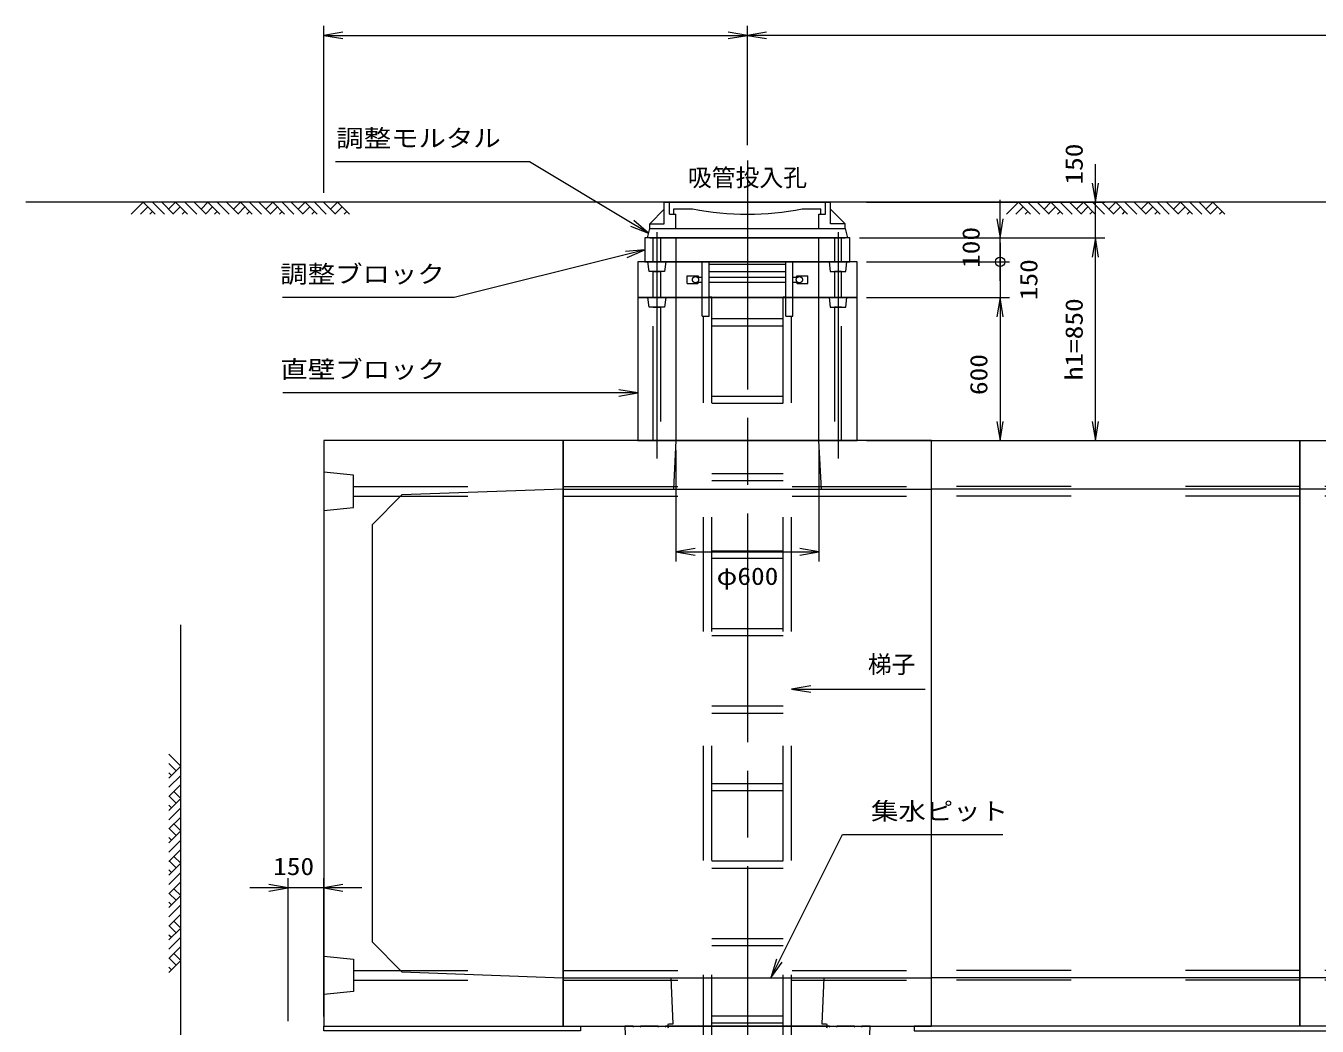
# Model space of a CAD drawing. Units: millimetres at full size. Extents: x 0 to 33600, y -83280 to -59520.
# Drawn here: x 15500 to 20918, y -67726 to -63530 of the extents above; entities that cross this region are included whole.
import ezdxf
from ezdxf.enums import TextEntityAlignment as Align

# ---------------------------------------------------------------- set-up
doc = ezdxf.new("R2010")
doc.units = ezdxf.units.MM
doc.header["$LTSCALE"] = 80.0044
doc.linetypes.add('CHAIN', pattern=[18.5, 12, -1.5, 3.5, -1.5])
doc.linetypes.add('DASHED_SPACED', pattern=[12, 6, -6])
for name, color, linetype, lineweight in [('0_2', 4, 'Continuous', 13), ('FRP', 4, 'DASHED_SPACED', 13), ('寸法', 6, 'Continuous', 13), ('文字', 2, 'Continuous', 13), ('ﾊｯﾁﾝｸﾞ', 4, 'Continuous', 9)]:
    doc.layers.add(name, color=color, linetype=linetype, lineweight=lineweight)
doc.styles.add('ＭＳ ゴシック', font='')
doc.styles.get('ＭＳ ゴシック').set_extended_font_data('MS Gothic')

# ---------------------------------------------------------------- blocks, each defined once
blk = doc.blocks.new('open_arrow')
at = {"color": 0, "linetype": 'Continuous', "lineweight": -2}
blk.add_lwpolyline([(7.5, 1.25), (0, 0), (7.5, -1.25)], dxfattribs=at)
blk = doc.blocks.new('dimension_origin')
at = {"color": 0, "linetype": 'Continuous', "lineweight": -2}
blk.add_circle((0, 0), 1.25, dxfattribs=at)

msp = doc.modelspace()

# ---------------------------------------------------------------- linework, layer by layer
at = {"layer": '0_2', "color": 2, "linetype": 'CHAIN'}
for p, q in [((18527.5, -64095), (18527.5, -68694.49)), ((18147.5, -64395), (18147.5, -65345)), ((18907.5, -64395), (18907.5, -65345))]:
    msp.add_line(p, q, dxfattribs=at)
at = {"layer": '0_2'}
for p, q in [((30180, -64270), (15500, -64270)), ((18117.5, -64360), (18178.5, -64299)), ((18178.5, -64270), (18876.5, -64270)), ((18178.5, -64360), (18178.5, -64270)), ((18200.5, -64320), (18200.5, -64270)), ((18219, -64298), (18297.5, -64298)), ((18219, -64320), (18219, -64298)), ((18757.5, -64298), (18836, -64298)), ((18836, -64320), (18836, -64298)), ((18854.5, -64320), (18854.5, -64270)), ((18876.5, -64360), (18876.5, -64270)), ((18876.5, -64299), (18937.5, -64360)), ((18117.5, -64380), (18117.5, -64360)), ((18117.5, -64360), (18178.5, -64360)), ((18200.5, -64320), (18227.5, -64320)), ((18227.5, -64380), (18227.5, -64320)), ((18827.5, -64320), (18854.5, -64320)), ((18827.5, -64380), (18827.5, -64320)), ((18937.5, -64360), (18876.5, -64360)), ((18937.5, -64380), (18937.5, -64360)), ((18117.5, -64380), (18937.5, -64380)), ((18117.5, -64420), (18937.5, -64420))]:
    msp.add_line(p, q, dxfattribs=at)
at = {"layer": '0_2', "linetype": 'DASHED_SPACED'}
for p, q in [((16875, -65463), (17755, -65463)), ((17755, -65463), (19300, -65463)), ((20845, -65463), (19300, -65463)), ((22390, -65463), (20845, -65463)), ((16875, -65503), (17755, -65503)), ((17755, -65503), (19300, -65503)), ((20845, -65503), (19300, -65503)), ((22390, -65503), (20845, -65503)), ((16875, -67493), (17755, -67493)), ((17755, -67493), (19300, -67493)), ((20845, -67493), (19300, -67493)), ((22390, -67493), (20845, -67493)), ((16875, -67533), (17755, -67533)), ((17755, -67533), (19300, -67533)), ((20845, -67533), (19300, -67533)), ((22390, -67533), (20845, -67533))]:
    msp.add_line(p, q, dxfattribs=at)
at = {"layer": '0_2', "color": 3}
for p, q in [((17755, -65473), (19300, -65473)), ((20845, -65473), (19300, -65473)), ((22390, -65473), (20845, -65473)), ((17755, -67523), (19300, -67523)), ((20845, -67523), (19300, -67523)), ((22390, -67523), (20845, -67523))]:
    msp.add_line(p, q, dxfattribs=at)
at = {"layer": '0_2'}
msp.add_lwpolyline([(18117.5, -64380), (18937.5, -64380), (18947.5, -64420), (18107.5, -64420)], close=True, dxfattribs=at)
at = {"layer": '0_2', "color": 3}
for points in [[(18097.5, -64520), (18957.5, -64520), (18957.5, -64420), (18097.5, -64420)], [(18227.5, -64670), (18827.5, -64670), (18827.5, -64420), (18227.5, -64420)], [(18227.5, -64520), (18827.5, -64520), (18827.5, -64420), (18227.5, -64420)], [(18067.5, -64670), (18987.5, -64670), (18987.5, -64520), (18067.5, -64520)], [(18067.5, -65270), (18987.5, -65270), (18987.5, -64670), (18067.5, -64670)], [(18227.5, -65270), (18827.5, -65270), (18827.5, -64670), (18227.5, -64670)], [(17755, -65270), (16750, -65270), (16750, -67726), (17755, -67726)], [(17755, -67726), (19300, -67726), (19300, -65270), (17755, -65270)], [(18217.5, -65473), (18837.5, -65473), (18827.5, -65270), (18227.5, -65270)], [(20845, -67726), (19300, -67726), (19300, -65270), (20845, -65270)], [(22390, -67726), (20845, -67726), (20845, -65270), (22390, -65270)], [(18839.74, -67717), (18859.02, -67717), (18862.02, -67726), (18192.98, -67726), (18195.98, -67717), (18215.26, -67717), (18207.5, -67523), (18847.5, -67523)]]:
    msp.add_lwpolyline(points, close=True, dxfattribs=at)
at = {"layer": '0_2', "linetype": 'DASHED_SPACED'}
for points in [[(18162.5, -64520), (18132.5, -64520), (18132.5, -64420), (18162.5, -64420)], [(18892.5, -64520), (18922.5, -64520), (18922.5, -64420), (18892.5, -64420)], [(18180, -64560), (18115, -64560), (18110, -64520), (18185, -64520)], [(18875, -64560), (18940, -64560), (18945, -64520), (18870, -64520)], [(18162.5, -64670), (18132.5, -64670), (18132.5, -64560), (18162.5, -64560)], [(18892.5, -64670), (18922.5, -64670), (18922.5, -64560), (18892.5, -64560)], [(18180, -64710), (18115, -64710), (18110, -64670), (18185, -64670)], [(18875, -64710), (18940, -64710), (18945, -64670), (18870, -64670)], [(18162.5, -65270), (18132.5, -65270), (18132.5, -64710), (18162.5, -64710)], [(18892.5, -65270), (18922.5, -65270), (18922.5, -64710), (18892.5, -64710)], [(16750, -65563), (16875, -65550.5), (16875, -65415.5), (16750, -65403)], [(16750, -67433), (16875, -67445.5), (16875, -67580.5), (16750, -67593)]]:
    msp.add_lwpolyline(points, close=True, dxfattribs=at)
at = {"layer": '0_2', "color": 3}
for points in [[(18227.5, -64420), (18827.5, -64420), (18227.5, -64420)], [(17755, -65473), (17078, -65498), (16953, -65623), (16953, -67373), (17078, -67498), (17755, -67523)], [(18050.62, -67730.5), (18048.12, -67726), (18012.46, -67726), (18032.46, -68229)], [(18155.62, -67730.5), (18153.12, -67726), (18078.12, -67726), (18075.62, -67730.5)], [(18195.98, -67735), (18192.98, -67726), (18183.12, -67726), (18180.62, -67730.5)], [(18874.38, -67730.5), (18871.88, -67726), (18862.02, -67726), (18859.02, -67735)], [(18979.38, -67730.5), (18976.88, -67726), (18901.88, -67726), (18899.38, -67730.5)], [(19022.54, -68229), (19042.54, -67726), (19006.88, -67726), (19004.38, -67730.5)]]:
    msp.add_lwpolyline(points, dxfattribs=at)
at = {"layer": '0_2'}
msp.add_lwpolyline([(16600, -68046), (16150, -68046), (16150, -66043)], dxfattribs=at)
at = {"layer": '0_2', "color": 7}
msp.add_lwpolyline([(16750, -67726), (17827.5, -67726), (17827.5, -67746), (16750, -67746)], close=True, dxfattribs=at)
at = {"layer": '0_2'}
msp.add_arc((18527.5, -63106.73), 1213.27, 259.07231, 280.92769, dxfattribs=at)
at = {"layer": 'FRP'}
for p, q in [((18336.86, -64747.45), (18336.86, -64520)), ((18336.86, -64520), (18366.86, -64520)), ((18366.86, -64747.45), (18366.86, -64520)), ((18688.14, -64747.45), (18688.14, -64520)), ((18688.14, -64520), (18718.14, -64520)), ((18718.14, -64747.45), (18718.14, -64520)), ((18366.86, -64530), (18688.14, -64530)), ((18366.86, -64560), (18688.14, -64560)), ((18274.5, -64578.5), (18319.3, -64578.5)), ((18274.5, -64611.5), (18274.5, -64578.5)), ((18274.5, -64611.5), (18318.79, -64611.5)), ((18318.79, -64611.5), (18323.5, -64606)), ((18319.3, -64578.5), (18323.5, -64584)), ((18323.5, -64584), (18336.86, -64584)), ((18323.5, -64606), (18336.86, -64606)), ((18366.86, -64584), (18688.14, -64584)), ((18366.86, -64606), (18688.14, -64606)), ((18718.14, -64584), (18731.5, -64584)), ((18718.14, -64606), (18731.5, -64606)), ((18731.5, -64584), (18735.7, -64578.5)), ((18731.5, -64606), (18736.2, -64611.5)), ((18735.7, -64578.5), (18780.5, -64578.5)), ((18736.2, -64611.5), (18780.5, -64611.5)), ((18780.5, -64611.5), (18780.5, -64578.5)), ((18780.5, -64611.5), (18780.5, -64578.5)), ((18366.86, -64667.45), (18377.5, -64667.45)), ((18377.5, -67991), (18377.5, -64667.45)), ((18677.5, -67991), (18677.5, -64667.45)), ((18677.5, -64667.45), (18688.14, -64667.45)), ((18336.86, -64747.45), (18366.86, -64747.45)), ((18342.5, -67991), (18342.5, -64747.45)), ((18377.5, -64758), (18677.5, -64758)), ((18377.5, -64788), (18677.5, -64788)), ((18688.14, -64747.45), (18718.14, -64747.45)), ((18712.5, -67991), (18712.5, -64747.45)), ((18377.5, -65083), (18677.5, -65083)), ((18377.5, -65113), (18677.5, -65113)), ((18377.5, -65408), (18677.5, -65408)), ((18377.5, -65438), (18677.5, -65438)), ((18377.5, -65733), (18677.5, -65733)), ((18377.5, -65763), (18677.5, -65763)), ((18377.5, -66058), (18677.5, -66058)), ((18377.5, -66088), (18677.5, -66088)), ((18377.5, -66383), (18677.5, -66383)), ((18377.5, -66413), (18677.5, -66413)), ((18377.5, -66708), (18677.5, -66708)), ((18377.5, -66738), (18677.5, -66738)), ((18377.5, -67033), (18677.5, -67033)), ((18377.5, -67063), (18677.5, -67063)), ((18377.5, -67358), (18677.5, -67358)), ((18377.5, -67388), (18677.5, -67388)), ((18377.5, -67683), (18677.5, -67683)), ((18377.5, -67713), (18677.5, -67713))]:
    msp.add_line(p, q, dxfattribs=at)
for centre in [(18309.68, -64595), (18745.32, -64595)]:
    msp.add_circle(centre, 13, dxfattribs=at)
at = {"layer": '寸法'}
for p, q in [((16750, -64230), (16750, -63530)), ((18527.5, -64030), (18527.5, -63530)), ((18527.5, -63990), (18527.5, -63530)), ((16750, -63570), (18527.5, -63570)), ((28030, -63570), (18527.5, -63570)), ((19987.5, -64580), (19987.5, -64110)), ((19027.5, -64270), (20027.5, -64270)), ((19587.5, -64600), (19587.5, -64260)), ((18997.5, -64420), (19627.5, -64420)), ((19027.5, -64420), (20027.5, -64420)), ((19027.5, -64420), (20027.5, -64420)), ((19587.5, -64440), (19587.5, -64830)), ((19987.5, -65270), (19987.5, -64420)), ((19027.5, -64520), (19627.5, -64520)), ((19027.5, -64520), (19627.5, -64520)), ((19027.5, -64670), (19627.5, -64670)), ((19027.5, -64670), (19627.5, -64670)), ((19587.5, -64670), (19587.5, -65270)), ((19027.5, -65270), (20027.5, -65270)), ((19027.5, -65270), (19627.5, -65270)), ((18227.5, -65310), (18227.5, -65776.53)), ((18827.5, -65310), (18827.5, -65776.53)), ((18227.5, -65736.53), (18827.5, -65736.53)), ((16600, -67706), (16600, -67106)), ((16750, -67686), (16750, -67106)), ((16910, -67146), (16440, -67146))]:
    msp.add_line(p, q, dxfattribs=at)
for points in [[(18112.5, -64400), (18043.9, -64358.84), (17612.5, -64100), (16799.17, -64100)], [(18097.5, -64470), (18019.89, -64489.4), (17297.5, -64670), (16577.5, -64670)], [(18067.5, -65070), (17987.5, -65070), (17298.17, -65070), (16578.17, -65070)], [(18712.5, -66312), (18792.5, -66312), (19272.65, -66312)], [(18625.83, -67523), (18661.61, -67451.45), (18925.83, -66923), (19599.17, -66923)]]:
    msp.add_lwpolyline(points, dxfattribs=at)
at = {"layer": 'ﾊｯﾁﾝｸﾞ'}
for p, q in [((15942.35, -64320), (15992.35, -64270)), ((15981.24, -64320), (16011.8, -64289.44)), ((15992.35, -64270), (16042.35, -64320)), ((16031.24, -64270), (16081.24, -64320)), ((16070.13, -64270), (16120.13, -64320)), ((16099.18, -64299.05), (16128.24, -64270)), ((16118.63, -64318.5), (16147.68, -64289.44)), ((16128.24, -64270), (16178.24, -64320)), ((16167.13, -64270), (16217.13, -64320)), ((16206.02, -64270), (16256.02, -64320)), ((16235.07, -64299.05), (16264.12, -64270)), ((16254.51, -64318.5), (16283.56, -64289.44)), ((16264.12, -64270), (16314.12, -64320)), ((16303.01, -64270), (16353.01, -64320)), ((16341.9, -64270), (16391.9, -64320)), ((16370.95, -64299.05), (16400, -64270)), ((16390.39, -64318.5), (16419.44, -64289.44)), ((16400, -64270), (16450, -64320)), ((16438.89, -64270), (16488.89, -64320)), ((16477.78, -64270), (16527.78, -64320)), ((16506.83, -64299.05), (16535.88, -64270)), ((16526.28, -64318.5), (16555.33, -64289.44)), ((16535.88, -64270), (16585.88, -64320)), ((16574.77, -64270), (16624.77, -64320)), ((16613.66, -64270), (16663.66, -64320)), ((16642.71, -64299.05), (16671.76, -64270)), ((16662.16, -64318.5), (16691.21, -64289.44)), ((16671.76, -64270), (16721.76, -64320)), ((16710.65, -64270), (16760.65, -64320)), ((16749.54, -64270), (16799.54, -64320)), ((16778.59, -64299.05), (16807.65, -64270)), ((16798.04, -64318.5), (16827.09, -64289.44)), ((16807.65, -64270), (16857.65, -64320)), ((19614.85, -64320), (19664.85, -64270)), ((19653.74, -64320), (19684.3, -64289.44)), ((19664.85, -64270), (19714.85, -64320)), ((19703.74, -64270), (19753.74, -64320)), ((19742.63, -64270), (19792.63, -64320)), ((19771.68, -64299.05), (19800.74, -64270)), ((19791.13, -64318.5), (19820.18, -64289.44)), ((19800.74, -64270), (19850.74, -64320)), ((19839.63, -64270), (19889.63, -64320)), ((19878.52, -64270), (19928.52, -64320)), ((19907.57, -64299.05), (19936.62, -64270)), ((19927.01, -64318.5), (19956.06, -64289.44)), ((19936.62, -64270), (19986.62, -64320)), ((19975.51, -64270), (20025.51, -64320)), ((20014.4, -64270), (20064.4, -64320)), ((20043.45, -64299.05), (20072.5, -64270)), ((20062.89, -64318.5), (20091.94, -64289.44)), ((20072.5, -64270), (20122.5, -64320)), ((20111.39, -64270), (20161.39, -64320)), ((20150.28, -64270), (20200.28, -64320)), ((20179.33, -64299.05), (20208.38, -64270)), ((20198.78, -64318.5), (20227.83, -64289.44)), ((20208.38, -64270), (20258.38, -64320)), ((20247.27, -64270), (20297.27, -64320)), ((20286.16, -64270), (20336.16, -64320)), ((20315.21, -64299.05), (20344.26, -64270)), ((20334.66, -64318.5), (20363.71, -64289.44)), ((20344.26, -64270), (20394.26, -64320)), ((20383.15, -64270), (20433.15, -64320)), ((20422.04, -64270), (20472.04, -64320)), ((20451.09, -64299.05), (20480.15, -64270)), ((20470.54, -64318.5), (20499.59, -64289.44)), ((20480.15, -64270), (20530.15, -64320)), ((16020.13, -64320), (16031.24, -64308.89)), ((16156.02, -64320), (16167.13, -64308.89)), ((16291.9, -64320), (16303.01, -64308.89)), ((16427.78, -64320), (16438.89, -64308.89)), ((16563.66, -64320), (16574.77, -64308.89)), ((16699.54, -64320), (16710.65, -64308.89)), ((16835.43, -64320), (16846.54, -64308.89)), ((19692.63, -64320), (19703.74, -64308.89)), ((19828.52, -64320), (19839.63, -64308.89)), ((19964.4, -64320), (19975.51, -64308.89)), ((20100.28, -64320), (20111.39, -64308.89)), ((20236.16, -64320), (20247.27, -64308.89)), ((20372.04, -64320), (20383.15, -64308.89)), ((20507.93, -64320), (20519.04, -64308.89)), ((16100, -66585.35), (16150, -66635.35)), ((16100, -66624.24), (16130.56, -66654.8)), ((16150, -66635.35), (16100, -66685.35)), ((16100, -66663.13), (16111.11, -66674.24)), ((16150, -66674.24), (16100, -66724.24)), ((16150, -66713.13), (16100, -66763.13)), ((16120.95, -66742.18), (16150, -66771.24)), ((16150, -66771.24), (16100, -66821.24)), ((16100, -66799.02), (16111.11, -66810.13)), ((16101.5, -66761.63), (16130.56, -66790.68)), ((16150, -66810.13), (16100, -66860.13)), ((16150, -66849.02), (16100, -66899.02)), ((16150, -66907.12), (16100, -66957.12)), ((16101.5, -66897.51), (16130.56, -66926.56)), ((16120.95, -66878.07), (16150, -66907.12)), ((16100, -66934.9), (16111.11, -66946.01)), ((16150, -66946.01), (16100, -66996.01)), ((16150, -66984.9), (16100, -67034.9)), ((16120.95, -67013.95), (16150, -67043)), ((16150, -67043), (16100, -67093)), ((16101.5, -67033.39), (16130.56, -67062.44)), ((16100, -67070.78), (16111.11, -67081.89)), ((16150, -67081.89), (16100, -67131.89)), ((16150, -67120.78), (16100, -67170.78)), ((16150, -67178.88), (16100, -67228.88)), ((16101.5, -67169.28), (16130.56, -67198.33)), ((16120.95, -67149.83), (16150, -67178.88)), ((16100, -67206.66), (16111.11, -67217.77)), ((16150, -67217.77), (16100, -67267.77)), ((16150, -67256.66), (16100, -67306.66)), ((16120.95, -67285.71), (16150, -67314.76)), ((16150, -67314.76), (16100, -67364.76)), ((16101.5, -67305.16), (16130.56, -67334.21)), ((16100, -67342.54), (16111.11, -67353.65)), ((16150, -67353.65), (16100, -67403.65)), ((16150, -67392.54), (16100, -67442.54)), ((16101.5, -67441.04), (16130.56, -67470.09)), ((16120.95, -67421.59), (16150, -67450.65)), ((16150, -67450.65), (16100, -67500.65)), ((16100, -67478.43), (16111.11, -67489.54))]:
    msp.add_line(p, q, dxfattribs=at)
msp.add_lwpolyline([(19227.5, -67746), (28030.5, -67746), (28030.5, -67726), (19227.5, -67726)], close=True, dxfattribs=at)

# ---------------------------------------------------------------- block references
at = {"layer": '寸法', "xscale": 10.7, "yscale": 10.7}
for p in [(16750, -63570), (18527.5, -63570), (18227.5, -65736.53), (18712.5, -66312), (16750, -67146)]:
    msp.add_blockref('open_arrow', p, dxfattribs=at)
at = {"layer": '寸法'}
for name, p, xscale, yscale, rotation in [('open_arrow', (18527.5, -63570), 10.7, 10.7, 180), ('open_arrow', (19987.5, -64270), 10.7, 10.7, 90), ('open_arrow', (18112.5, -64400), 10.7, 10.7, 149), ('open_arrow', (19587.5, -64420), 10.7, 10.7, 90), ('open_arrow', (18097.5, -64470), 10.7, 10.7, 194), ('open_arrow', (19987.5, -64420), 10.7, 10.7, 270), ('open_arrow', (19987.5, -64420), 10.7, 10.7, 270), ('dimension_origin', (19587.5, -64520), 16, 16, 90), ('dimension_origin', (19587.5, -64520), 16, 16, 270), ('open_arrow', (19587.5, -64670), 10.7, 10.7, 270), ('open_arrow', (19587.5, -64670), 10.7, 10.7, 270), ('open_arrow', (18067.5, -65070), 10.7, 10.7, 180), ('open_arrow', (19587.5, -65270), 10.7, 10.7, 90), ('open_arrow', (19987.5, -65270), 10.7, 10.7, 90), ('open_arrow', (18827.5, -65736.53), 10.7, 10.7, 180), ('open_arrow', (16600, -67146), 10.7, 10.7, 180), ('open_arrow', (18625.83, -67523), 10.7, 10.7, 63.4)]:
    msp.add_blockref(name, p, dxfattribs=dict(at, xscale=xscale, yscale=yscale, rotation=rotation))

# ---------------------------------------------------------------- texts
at = {"layer": '寸法', "style": 'ＭＳ ゴシック', "width": 1.15}
for s, p in [('調整モルタル', (17492.5, -64060)), ('調整ブロック', (17257.5, -64630)), ('直壁ブロック', (17258.17, -65030))]:
    msp.add_text(s, height=73.31, dxfattribs=at).set_placement(p, align=Align.BOTTOM_RIGHT)
for s, p in [('150', (19897.5, -64110)), ('100', (19465.09, -64459.58)), ('150', (19707.44, -64595)), ('h1=850', (19897.5, -64845)), ('600', (19497.5, -64992.89))]:
    msp.add_text(s, height=73.31, rotation=90, dxfattribs=at).set_placement(p, align=Align.MIDDLE_CENTER)
for s, p in [('φ600', (18527.5, -65838.71)), ('150', (16623.5, -67056))]:
    msp.add_text(s, height=73.31, dxfattribs=at).set_placement(p, align=Align.MIDDLE_CENTER)
at = {"layer": '寸法', "color": 3, "style": 'ＭＳ ゴシック'}
msp.add_text('梯子', height=73.31, dxfattribs=at).set_placement((19032.5, -66172), align=Align.TOP_LEFT)
at = {"layer": '寸法', "style": 'ＭＳ ゴシック', "width": 1.15}
msp.add_text('集水ピット', height=73.31, dxfattribs=at).set_placement((19045.83, -66883), align=Align.BOTTOM_LEFT)
at = {"layer": '文字', "style": 'ＭＳ ゴシック'}
msp.add_text('吸管投入孔', height=73.31, dxfattribs=at).set_placement((18527.5, -64130), align=Align.TOP_CENTER)

doc.saveas('drawing.dxf')
